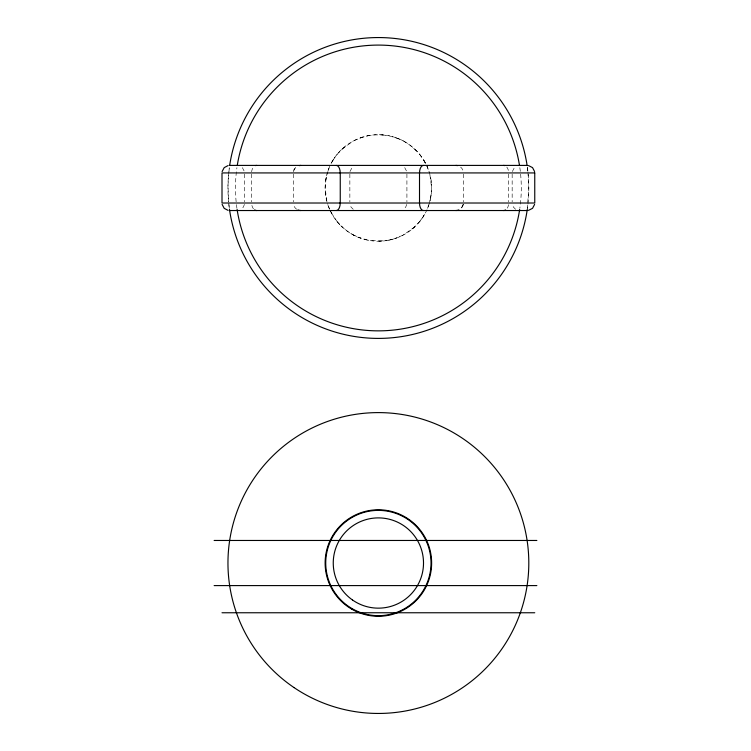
<?xml version="1.0" encoding="UTF-8"?>
<svg xmlns="http://www.w3.org/2000/svg" width="751" height="751" viewBox="0 0 751 751"><rect width="100%" height="100%" fill="white"/><g stroke="black" fill="none" stroke-linecap="round" stroke-linejoin="round"><path stroke-width="0.56" stroke-dasharray="3.75 2.82" d="M229.196 168.684L227.985 185.206L228.595 201.775M326.15 177.583L325.127 187.975L326.863 201.343M430.605 198.358L431.628 187.975L429.891 174.598M527.324 208.909L528.807 187.975L527.991 172.523M325.624 180.719L327.427 172.514M429.337 203.427L431.13 195.222M244.432 204.385L243.324 207.135L241.146 209.313M349.975 171.566L352.05 167.614M406.789 204.385L405.681 207.135L403.503 209.313M512.332 171.566L514.407 167.614M327.802 171.603L329.182 167.595M427.572 208.356L428.962 204.347M331.416 162.873L334.101 158.386M422.653 217.555L425.338 213.077M332.881 160.31L337.218 154.19M419.546 221.752L423.874 215.64M337.077 154.368L344.596 146.811M419.687 221.583L412.158 229.139M342.034 149.055L353.28 141.01M414.73 226.886L403.484 234.932M353.881 140.69L362.921 137.02M402.883 235.251L393.834 238.931M360.546 137.799L367.99 135.743M388.765 240.198L396.209 238.151M367.549 135.837L374.749 134.851L383.601 134.983M389.215 240.113L378.382 241.221M382.015 241.099L367.99 240.198M382.015 134.851L388.765 135.743M389.215 135.837L398.762 138.775M367.549 240.113L358.002 237.166M396.209 137.799L403.484 141.01M353.28 234.932L360.546 238.151M402.883 140.69L409.088 144.474L416.035 150.322M353.881 235.251L347.675 231.477L340.729 225.629M515.618 209.313L513.431 207.135L512.332 204.385M353.252 209.313L351.074 207.135L349.975 204.385M414.73 149.055L419.546 154.19M337.218 221.752L342.034 226.886M404.705 167.614L406.789 171.566M242.348 167.614L244.432 171.566M419.687 154.368L425.338 162.873M337.077 221.583L331.416 213.077M423.874 160.31L427.047 166.553M330.243 210.43L332.881 215.64M427.572 167.595L427.225 166.76L429.337 172.514M329.182 208.356L329.539 209.191L327.427 203.427M527.324 167.041L527.887 171.425M431.13 180.719L431.374 182.756M325.39 193.195L325.624 195.222M228.717 202.873L229.196 207.267M512.163 174.091L512.163 201.859M508.652 174.091L508.652 201.859M463.395 174.091L463.395 201.859M406.911 174.091L406.911 201.859M349.853 174.091L349.853 201.859M293.369 174.091L293.369 201.859M251.632 174.091L251.632 201.859M244.601 174.091L244.601 201.859M527.418 167.633A150.425 150.425 0 0 1 527.418 208.318M229.337 208.318A150.425 150.425 0 0 1 229.337 167.633M519.833 167.633A142.906 142.906 0 0 1 519.833 208.309M236.931 208.309A142.906 142.906 0 0 1 236.931 167.633M508.549 204.629A7.529 5.126 90 0 1 506.944 208.637M253.453 208.787A7.538 5.004 89.6 0 1 251.754 204.619M506.765 167.088A7.529 5.126 -90 0 1 508.605 171.791M251.651 171.782A7.538 5.041 90 0 1 253.481 167.079M463.226 204.638A7.566 7.566 0 0 1 460.016 209.257M296.664 209.21A7.566 7.566 0 0 1 293.528 204.638M460.607 167.126A7.566 7.566 0 0 1 463.329 171.801M293.434 171.801A7.566 7.566 0 0 1 296.147 167.126M463.264 204.385L461.217 208.337L463.264 204.385M294.12 169.679L293.894 170.167L295.547 167.614L294.12 169.679M351.759 234.087A53.246 53.246 0 0 0 431.628 187.975A53.246 53.246 0 0 0 351.759 141.855A53.246 53.246 0 0 0 351.759 234.087"/><path stroke-width="1.13" d="M222.118 171.566L224.192 167.614L228.144 165.539M534.609 204.385L532.534 208.337L528.451 210.411M229.515 165.408L527.24 165.408M528.451 165.539L532.534 167.614L534.609 171.566M229.515 210.533L527.24 210.533M214.129 540.467L536.871 540.467M214.129 585.592L536.871 585.592M222.005 612.76L534.759 612.76M228.144 210.411L224.192 208.337L222.118 204.385M340.25 172.927L340.25 203.014M527.277 209.379A150.425 150.425 0 0 1 229.487 209.379M229.646 165.502A150.425 150.425 0 0 1 527.118 165.502M519.664 209.435A142.906 142.906 0 0 1 237.1 209.435M237.269 165.398A142.906 142.906 0 0 1 519.485 165.398M423.404 165.408A7.529 3.896 90 0 0 419.509 172.927L419.509 203.014A7.529 3.905 -89.9 0 0 423.404 210.533M336.392 165.417A7.538 3.83 90 0 1 340.222 172.927M340.222 203.014A7.538 3.83 -90 0 1 336.392 210.533M505.583 209.914A7.529 5.126 90 0 1 503.536 210.533M458.823 209.895A7.566 7.566 0 0 1 455.782 210.505M256.654 210.524A7.538 5.004 89.6 0 1 254.655 209.895M300.982 210.505A7.566 7.566 0 0 1 297.94 209.895M503.536 165.408A7.529 5.126 -90 0 1 504.681 165.605M455.782 165.445A7.566 7.566 0 0 1 457.49 165.624M255.528 165.605A7.538 5.041 90 0 1 256.654 165.417M299.264 165.624A7.566 7.566 0 0 1 300.982 165.445M534.759 172.927L222.005 172.927L222.005 203.014L534.759 203.014L534.75 172.927M352.059 608.62A52.645 52.645 0 0 0 431.027 563.025A52.645 52.645 0 0 0 352.059 517.43A52.645 52.645 0 0 0 352.059 608.62M352.501 599.993A45.126 45.126 0 0 0 423.339 566.958A45.126 45.126 0 0 0 359.307 522.123A45.126 45.126 0 0 0 352.501 599.993M351.759 609.145A53.246 53.246 0 0 0 431.628 563.025A53.246 53.246 0 0 0 351.759 516.913A53.246 53.246 0 0 0 351.759 609.145M294.063 687.597A150.425 150.425 0 0 0 528.422 573.755A150.425 150.425 0 0 0 312.651 427.723A150.425 150.425 0 0 0 294.063 687.597"/></g></svg>
